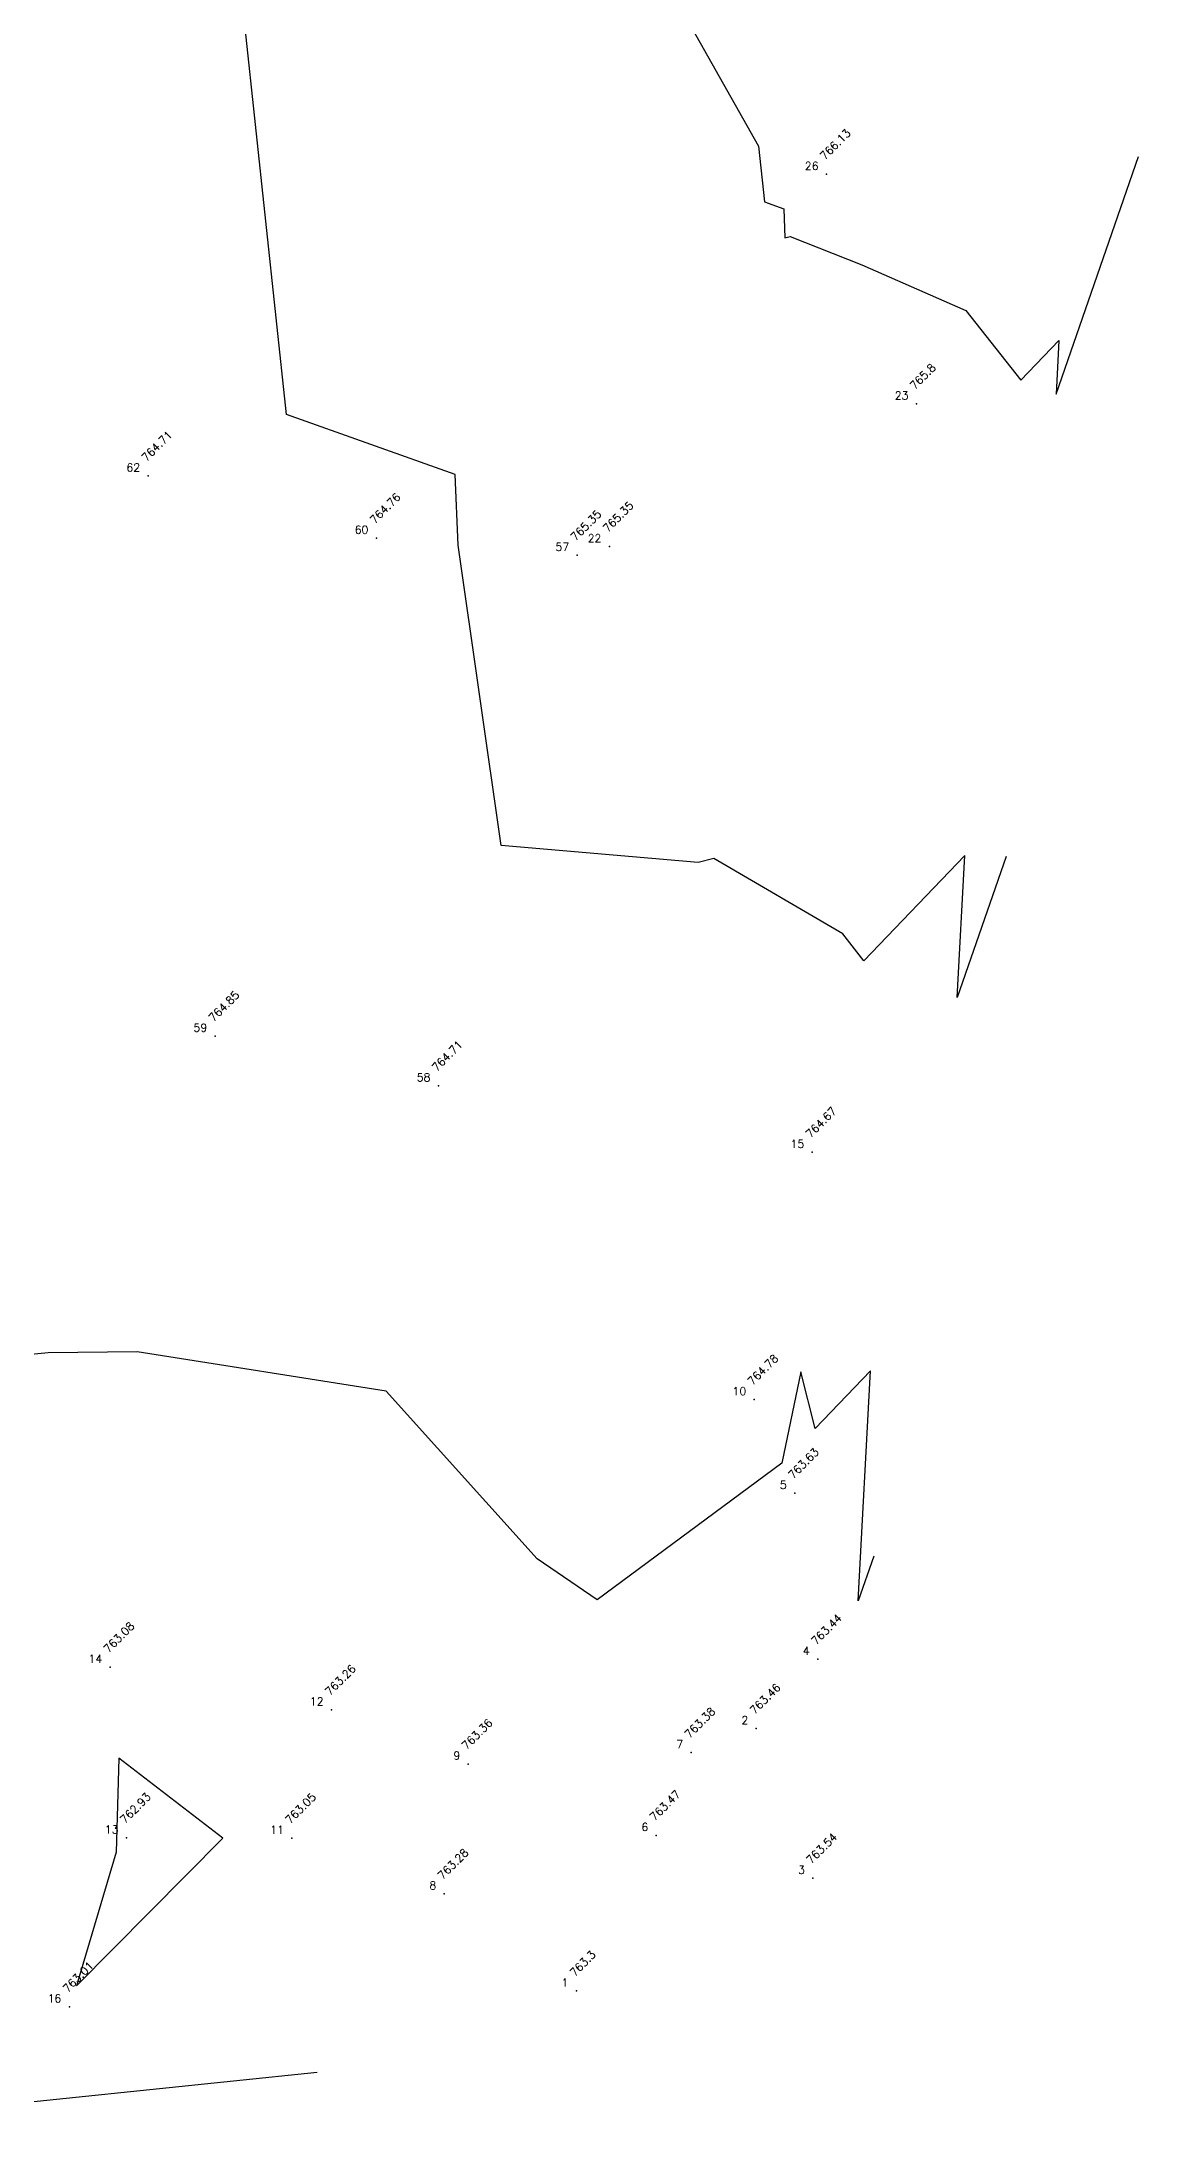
# Model space of a CAD drawing. Header units: millimetres. Extents: x 1625 to 2117, y 999 to 1266.
# Drawn here: x 2061.6 to 2095.8, y 1020.2 to 1085 of the extents above; entities that cross this region are included whole.
import ezdxf
from ezdxf.enums import TextEntityAlignment as Align

# ---------------------------------------------------------------- set-up
doc = ezdxf.new("R2010")
doc.units = ezdxf.units.MM
for name, color, linetype in [('CONTOUR', 4, 'Continuous'), ('INDEX_CONTOUR', 8, 'Continuous'), ('Points', 7, 'Continuous'), ('Points-ELV', 6, 'Continuous'), ('Points-NUM', 4, 'Continuous'), ('Points-TXT', 3, 'Continuous')]:
    doc.layers.add(name, color=color, linetype=linetype)
doc.styles.add('ROMANS', font='romans.shx')

# ---------------------------------------------------------------- blocks, each defined once
blk = doc.blocks.new('POINTS')
at = {"layer": 'Points'}
blk.add_line((0, 0), (0, 0), dxfattribs=at)
blk.add_point((0, 0), dxfattribs=at)
at = {"layer": 'Points-ELV', "style": 'ROMANS'}
blk.add_attdef('ELEV', text='', height=1, rotation=45, dxfattribs=at).set_placement((0, 0), align=Align.BOTTOM_LEFT)
at = {"layer": 'Points-NUM', "style": 'ROMANS'}
blk.add_attdef('PTNUM', text='', height=1, dxfattribs=at).set_placement((0, 0), align=Align.BOTTOM_RIGHT)
at = {"layer": 'Points-TXT', "style": 'ROMANS'}
blk.add_attdef('DESC', text='', height=1, dxfattribs=at).set_placement((0, 0), align=Align.BOTTOM_RIGHT)

msp = doc.modelspace()

# ---------------------------------------------------------------- linework, layer by layer
at = {"layer": 'CONTOUR'}
for points, elevation in [([(2013.086, 1114.544), (2016.608, 1106.43), (2021.906, 1111.1), (2029.921, 1110.617), (2049.513, 1126.826), (2061.697, 1121.163), (2083.967, 1081.704), (2084.154, 1079.965), (2084.76, 1079.749), (2084.796, 1078.844), (2084.964, 1078.889), (2087.202, 1078.001), (2090.448, 1076.568), (2092.166, 1074.394), (2093.359, 1075.639), (2093.27, 1073.96), (2095.849, 1081.38)], 766), ([(2087.572, 1037.641), (2087.09, 1036.253), (2087.469, 1043.439), (2085.743, 1041.637), (2085.297, 1043.403), (2084.694, 1040.555), (2078.925, 1036.284), (2077.056, 1037.564), (2072.33, 1042.797), (2064.549, 1044.033), (2061.77, 1044.005), (2058.435, 1043.679)], 764), ([(2062.652, 1024.223), (2067.231, 1028.837), (2063.978, 1031.332), (2063.891, 1028.4), (2062.652, 1024.223)], 763), ([(2057.09, 1020.166), (2070.172, 1021.525)], 764)]:
    msp.add_lwpolyline(points, dxfattribs=dict(at, elevation=elevation))
at = {"layer": 'INDEX_CONTOUR', "elevation": 765}
msp.add_lwpolyline([(2091.711, 1059.51), (2090.18, 1055.107), (2090.414, 1059.539), (2087.267, 1056.253), (2086.601, 1057.097), (2082.572, 1059.452), (2082.085, 1059.321), (2075.931, 1059.857), (2074.579, 1069.24), (2074.49, 1071.45), (2069.221, 1073.327), (2067.601, 1088.441), (2055.228, 1110.362), (2048.459, 1113.509), (2037.575, 1104.504), (2023.152, 1105.513), (2023.043, 1105.38), (2013.439, 1096.914), (2007.053, 1111.624)], dxfattribs=at)

# ---------------------------------------------------------------- block references
at = {"layer": 'Points', "linetype": 'Continuous'}
ref = msp.add_blockref('POINTS', (2086.095, 1080.828, 766.13), dxfattribs=at)
ref.add_attrib('PTNUM', '26', dxfattribs={"layer": 'Points-NUM', "height": 0.25, "style": 'ROMANS'}).set_placement((2085.845, 1080.89, 766.13), align=Align.BOTTOM_RIGHT)
ref.add_attrib('ELEV', '766.13', dxfattribs={"layer": 'Points-ELV', "height": 0.25, "rotation": 45, "style": 'ROMANS'}).set_placement((2086.095, 1081.203, 766.13), align=Align.BOTTOM_LEFT)
ref = msp.add_blockref('POINTS', (2088.905, 1073.653, 765.8), dxfattribs=at)
ref.add_attrib('PTNUM', '23', dxfattribs={"layer": 'Points-NUM', "height": 0.25, "style": 'ROMANS'}).set_placement((2088.655, 1073.716, 765.8), align=Align.BOTTOM_RIGHT)
ref.add_attrib('ELEV', '765.8', dxfattribs={"layer": 'Points-ELV', "height": 0.25, "rotation": 45, "style": 'ROMANS'}).set_placement((2088.905, 1074.028, 765.8), align=Align.BOTTOM_LEFT)
ref = msp.add_blockref('POINTS', (2064.891, 1071.402, 764.71), dxfattribs=at)
ref.add_attrib('PTNUM', '62', dxfattribs={"layer": 'Points-NUM', "height": 0.25, "style": 'ROMANS'}).set_placement((2064.641, 1071.465, 764.71), align=Align.BOTTOM_RIGHT)
ref.add_attrib('ELEV', '764.71', dxfattribs={"layer": 'Points-ELV', "height": 0.25, "rotation": 45, "style": 'ROMANS'}).set_placement((2064.891, 1071.777, 764.71), align=Align.BOTTOM_LEFT)
ref = msp.add_blockref('POINTS', (2072.025, 1069.458, 764.76), dxfattribs=at)
ref.add_attrib('PTNUM', '60', dxfattribs={"layer": 'Points-NUM', "height": 0.25, "style": 'ROMANS'}).set_placement((2071.775, 1069.521, 764.76), align=Align.BOTTOM_RIGHT)
ref.add_attrib('ELEV', '764.76', dxfattribs={"layer": 'Points-ELV', "height": 0.25, "rotation": 45, "style": 'ROMANS'}).set_placement((2072.025, 1069.833, 764.76), align=Align.BOTTOM_LEFT)
ref = msp.add_blockref('POINTS', (2078.303, 1068.923, 765.35), dxfattribs=at)
ref.add_attrib('PTNUM', '57', dxfattribs={"layer": 'Points-NUM', "height": 0.25, "style": 'ROMANS'}).set_placement((2078.053, 1068.986, 765.35), align=Align.BOTTOM_RIGHT)
ref.add_attrib('ELEV', '765.35', dxfattribs={"layer": 'Points-ELV', "height": 0.25, "rotation": 45, "style": 'ROMANS'}).set_placement((2078.303, 1069.298, 765.35), align=Align.BOTTOM_LEFT)
ref = msp.add_blockref('POINTS', (2079.308, 1069.193, 765.35), dxfattribs=at)
ref.add_attrib('PTNUM', '22', dxfattribs={"layer": 'Points-NUM', "height": 0.25, "style": 'ROMANS'}).set_placement((2079.058, 1069.255, 765.35), align=Align.BOTTOM_RIGHT)
ref.add_attrib('ELEV', '765.35', dxfattribs={"layer": 'Points-ELV', "height": 0.25, "rotation": 45, "style": 'ROMANS'}).set_placement((2079.308, 1069.568, 765.35), align=Align.BOTTOM_LEFT)
ref = msp.add_blockref('POINTS', (2066.987, 1053.898, 764.85), dxfattribs=at)
ref.add_attrib('PTNUM', '59', dxfattribs={"layer": 'Points-NUM', "height": 0.25, "style": 'ROMANS'}).set_placement((2066.737, 1053.96, 764.85), align=Align.BOTTOM_RIGHT)
ref.add_attrib('ELEV', '764.85', dxfattribs={"layer": 'Points-ELV', "height": 0.25, "rotation": 45, "style": 'ROMANS'}).set_placement((2066.987, 1054.273, 764.85), align=Align.BOTTOM_LEFT)
ref = msp.add_blockref('POINTS', (2073.965, 1052.346, 764.71), dxfattribs=at)
ref.add_attrib('PTNUM', '58', dxfattribs={"layer": 'Points-NUM', "height": 0.25, "style": 'ROMANS'}).set_placement((2073.715, 1052.409, 764.71), align=Align.BOTTOM_RIGHT)
ref.add_attrib('ELEV', '764.71', dxfattribs={"layer": 'Points-ELV', "height": 0.25, "rotation": 45, "style": 'ROMANS'}).set_placement((2073.965, 1052.721, 764.71), align=Align.BOTTOM_LEFT)
ref = msp.add_blockref('POINTS', (2085.65, 1050.267, 764.67), dxfattribs=at)
ref.add_attrib('PTNUM', '15', dxfattribs={"layer": 'Points-NUM', "height": 0.25, "style": 'ROMANS'}).set_placement((2085.4, 1050.33, 764.67), align=Align.BOTTOM_RIGHT)
ref.add_attrib('ELEV', '764.67', dxfattribs={"layer": 'Points-ELV', "height": 0.25, "rotation": 45, "style": 'ROMANS'}).set_placement((2085.65, 1050.642, 764.67), align=Align.BOTTOM_LEFT)
ref = msp.add_blockref('POINTS', (2083.834, 1042.54, 764.78), dxfattribs=at)
ref.add_attrib('PTNUM', '10', dxfattribs={"layer": 'Points-NUM', "height": 0.25, "style": 'ROMANS'}).set_placement((2083.584, 1042.602, 764.78), align=Align.BOTTOM_RIGHT)
ref.add_attrib('ELEV', '764.78', dxfattribs={"layer": 'Points-ELV', "height": 0.25, "rotation": 45, "style": 'ROMANS'}).set_placement((2083.834, 1042.915, 764.78), align=Align.BOTTOM_LEFT)
ref = msp.add_blockref('POINTS', (2085.102, 1039.613, 763.63), dxfattribs=at)
ref.add_attrib('PTNUM', '5', dxfattribs={"layer": 'Points-NUM', "height": 0.25, "style": 'ROMANS'}).set_placement((2084.852, 1039.676, 763.63), align=Align.BOTTOM_RIGHT)
ref.add_attrib('ELEV', '763.63', dxfattribs={"layer": 'Points-ELV', "height": 0.25, "rotation": 45, "style": 'ROMANS'}).set_placement((2085.102, 1039.988, 763.63), align=Align.BOTTOM_LEFT)
ref = msp.add_blockref('POINTS', (2085.82, 1034.423, 763.44), dxfattribs=at)
ref.add_attrib('PTNUM', '4', dxfattribs={"layer": 'Points-NUM', "height": 0.25, "style": 'ROMANS'}).set_placement((2085.57, 1034.486, 763.44), align=Align.BOTTOM_RIGHT)
ref.add_attrib('ELEV', '763.44', dxfattribs={"layer": 'Points-ELV', "height": 0.25, "rotation": 45, "style": 'ROMANS'}).set_placement((2085.82, 1034.798, 763.44), align=Align.BOTTOM_LEFT)
ref = msp.add_blockref('POINTS', (2063.705, 1034.177, 763.08), dxfattribs=at)
ref.add_attrib('PTNUM', '14', dxfattribs={"layer": 'Points-NUM', "height": 0.25, "style": 'ROMANS'}).set_placement((2063.455, 1034.239, 763.08), align=Align.BOTTOM_RIGHT)
ref.add_attrib('ELEV', '763.08', dxfattribs={"layer": 'Points-ELV', "height": 0.25, "rotation": 45, "style": 'ROMANS'}).set_placement((2063.705, 1034.552, 763.08), align=Align.BOTTOM_LEFT)
ref = msp.add_blockref('POINTS', (2070.625, 1032.844, 763.26), dxfattribs=at)
ref.add_attrib('PTNUM', '12', dxfattribs={"layer": 'Points-NUM', "height": 0.25, "style": 'ROMANS'}).set_placement((2070.375, 1032.907, 763.26), align=Align.BOTTOM_RIGHT)
ref.add_attrib('ELEV', '763.26', dxfattribs={"layer": 'Points-ELV', "height": 0.25, "rotation": 45, "style": 'ROMANS'}).set_placement((2070.625, 1033.219, 763.26), align=Align.BOTTOM_LEFT)
ref = msp.add_blockref('POINTS', (2083.901, 1032.257, 763.46), dxfattribs=at)
ref.add_attrib('PTNUM', '2', dxfattribs={"layer": 'Points-NUM', "height": 0.25, "style": 'ROMANS'}).set_placement((2083.651, 1032.32, 763.46), align=Align.BOTTOM_RIGHT)
ref.add_attrib('ELEV', '763.46', dxfattribs={"layer": 'Points-ELV', "height": 0.25, "rotation": 45, "style": 'ROMANS'}).set_placement((2083.901, 1032.632, 763.46), align=Align.BOTTOM_LEFT)
ref = msp.add_blockref('POINTS', (2074.897, 1031.151, 763.36), dxfattribs=at)
ref.add_attrib('PTNUM', '9', dxfattribs={"layer": 'Points-NUM', "height": 0.25, "style": 'ROMANS'}).set_placement((2074.647, 1031.214, 763.36), align=Align.BOTTOM_RIGHT)
ref.add_attrib('ELEV', '763.36', dxfattribs={"layer": 'Points-ELV', "height": 0.25, "rotation": 45, "style": 'ROMANS'}).set_placement((2074.897, 1031.526, 763.36), align=Align.BOTTOM_LEFT)
ref = msp.add_blockref('POINTS', (2081.864, 1031.509, 763.38), dxfattribs=at)
ref.add_attrib('PTNUM', '7', dxfattribs={"layer": 'Points-NUM', "height": 0.25, "style": 'ROMANS'}).set_placement((2081.614, 1031.572, 763.38), align=Align.BOTTOM_RIGHT)
ref.add_attrib('ELEV', '763.38', dxfattribs={"layer": 'Points-ELV', "height": 0.25, "rotation": 45, "style": 'ROMANS'}).set_placement((2081.864, 1031.884, 763.38), align=Align.BOTTOM_LEFT)
ref = msp.add_blockref('POINTS', (2064.217, 1028.842, 762.93), dxfattribs=at)
ref.add_attrib('PTNUM', '13', dxfattribs={"layer": 'Points-NUM', "height": 0.25, "style": 'ROMANS'}).set_placement((2063.967, 1028.905, 762.93), align=Align.BOTTOM_RIGHT)
ref.add_attrib('ELEV', '762.93', dxfattribs={"layer": 'Points-ELV', "height": 0.25, "rotation": 45, "style": 'ROMANS'}).set_placement((2064.217, 1029.217, 762.93), align=Align.BOTTOM_LEFT)
ref = msp.add_blockref('POINTS', (2069.383, 1028.834, 763.05), dxfattribs=at)
ref.add_attrib('PTNUM', '11', dxfattribs={"layer": 'Points-NUM', "height": 0.25, "style": 'ROMANS'}).set_placement((2069.133, 1028.897, 763.05), align=Align.BOTTOM_RIGHT)
ref.add_attrib('ELEV', '763.05', dxfattribs={"layer": 'Points-ELV', "height": 0.25, "rotation": 45, "style": 'ROMANS'}).set_placement((2069.383, 1029.209, 763.05), align=Align.BOTTOM_LEFT)
ref = msp.add_blockref('POINTS', (2080.773, 1028.921, 763.47), dxfattribs=at)
ref.add_attrib('PTNUM', '6', dxfattribs={"layer": 'Points-NUM', "height": 0.25, "style": 'ROMANS'}).set_placement((2080.523, 1028.984, 763.47), align=Align.BOTTOM_RIGHT)
ref.add_attrib('ELEV', '763.47', dxfattribs={"layer": 'Points-ELV', "height": 0.25, "rotation": 45, "style": 'ROMANS'}).set_placement((2080.773, 1029.296, 763.47), align=Align.BOTTOM_LEFT)
ref = msp.add_blockref('POINTS', (2085.669, 1027.581, 763.54), dxfattribs=at)
ref.add_attrib('PTNUM', '3', dxfattribs={"layer": 'Points-NUM', "height": 0.25, "style": 'ROMANS'}).set_placement((2085.419, 1027.643, 763.54), align=Align.BOTTOM_RIGHT)
ref.add_attrib('ELEV', '763.54', dxfattribs={"layer": 'Points-ELV', "height": 0.25, "rotation": 45, "style": 'ROMANS'}).set_placement((2085.669, 1027.956, 763.54), align=Align.BOTTOM_LEFT)
ref = msp.add_blockref('POINTS', (2074.147, 1027.094, 763.28), dxfattribs=at)
ref.add_attrib('PTNUM', '8', dxfattribs={"layer": 'Points-NUM', "height": 0.25, "style": 'ROMANS'}).set_placement((2073.897, 1027.157, 763.28), align=Align.BOTTOM_RIGHT)
ref.add_attrib('ELEV', '763.28', dxfattribs={"layer": 'Points-ELV', "height": 0.25, "rotation": 45, "style": 'ROMANS'}).set_placement((2074.147, 1027.469, 763.28), align=Align.BOTTOM_LEFT)
ref = msp.add_blockref('POINTS', (2062.428, 1023.563, 763.01), dxfattribs=at)
ref.add_attrib('PTNUM', '16', dxfattribs={"layer": 'Points-NUM', "height": 0.25, "style": 'ROMANS'}).set_placement((2062.178, 1023.625, 763.01), align=Align.BOTTOM_RIGHT)
ref.add_attrib('ELEV', '763.01', dxfattribs={"layer": 'Points-ELV', "height": 0.25, "rotation": 45, "style": 'ROMANS'}).set_placement((2062.428, 1023.938, 763.01), align=Align.BOTTOM_LEFT)
ref = msp.add_blockref('POINTS', (2078.277, 1024.06, 763.3), dxfattribs=at)
ref.add_attrib('PTNUM', '1', dxfattribs={"layer": 'Points-NUM', "height": 0.25, "style": 'ROMANS'}).set_placement((2078.027, 1024.122, 763.3), align=Align.BOTTOM_RIGHT)
ref.add_attrib('ELEV', '763.3', dxfattribs={"layer": 'Points-ELV', "height": 0.25, "rotation": 45, "style": 'ROMANS'}).set_placement((2078.277, 1024.435, 763.3), align=Align.BOTTOM_LEFT)

doc.saveas('drawing.dxf')
